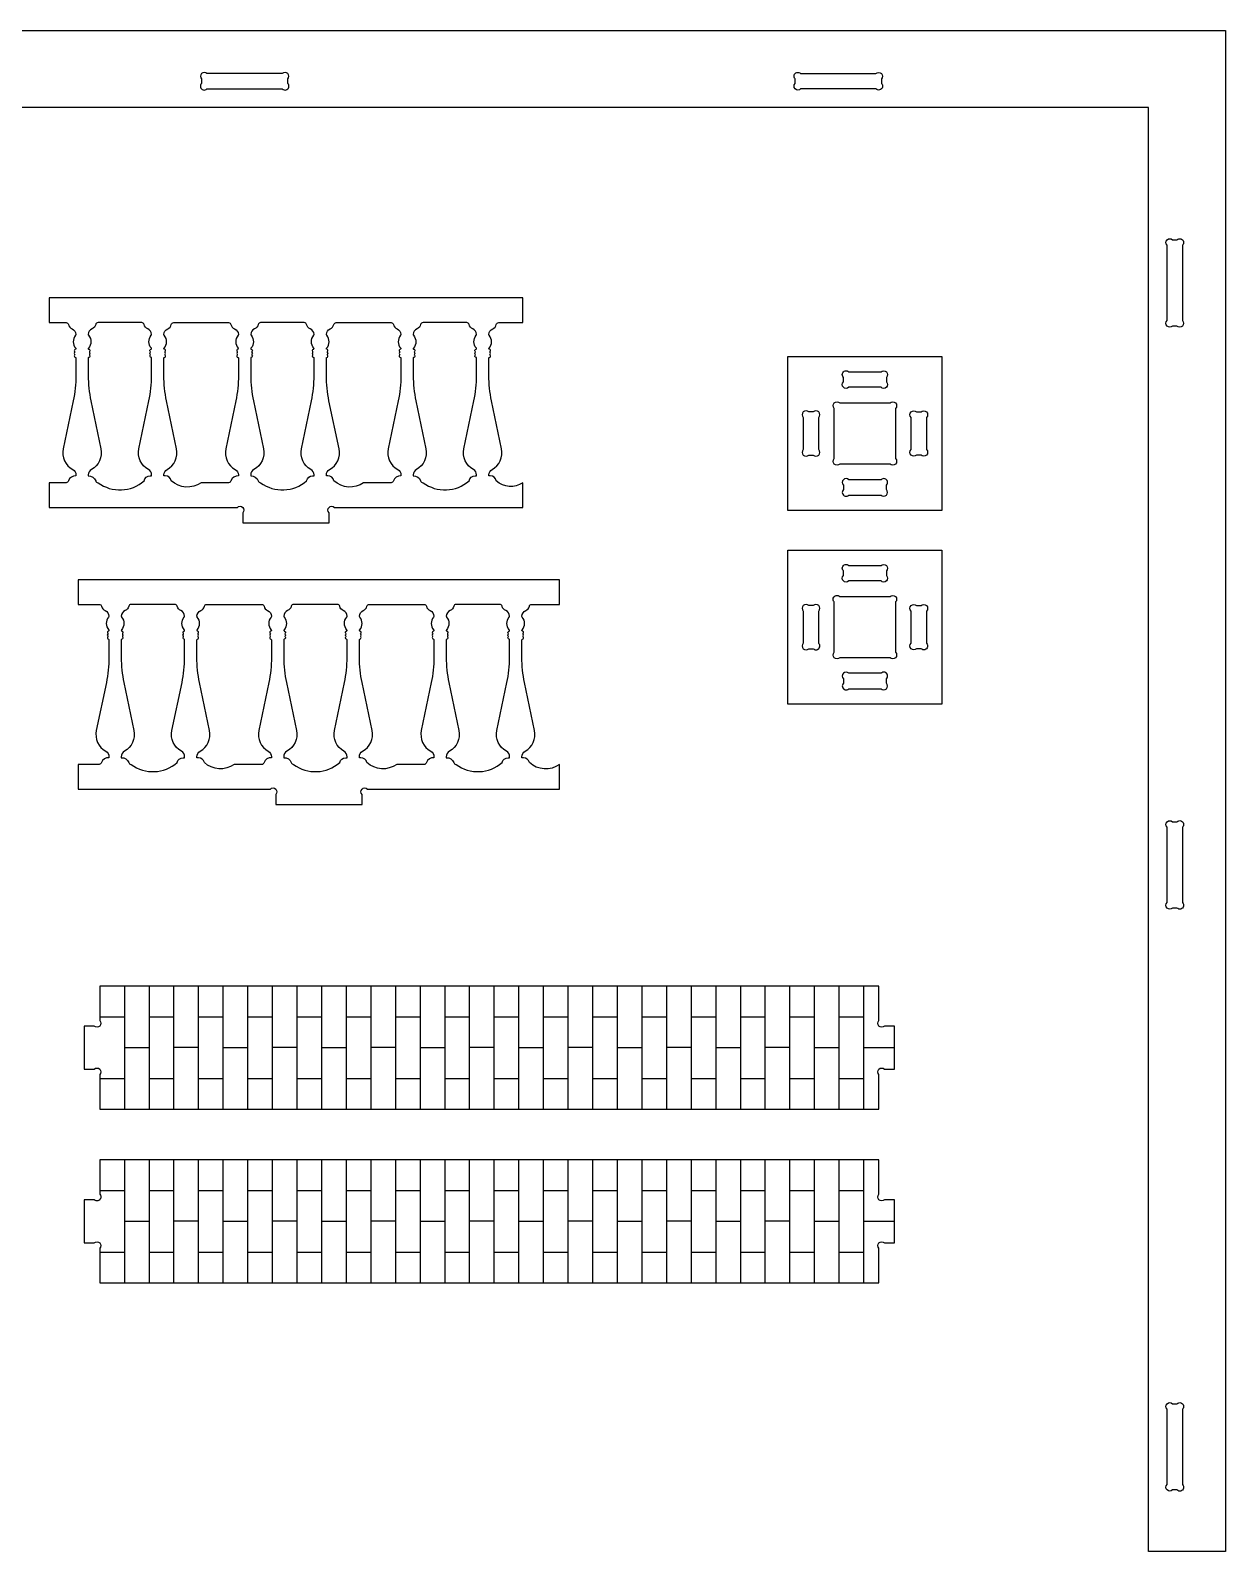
# Model space of a CAD drawing. Extents: x 7328 to 12839, y -521 to 2507.
# Drawn here: x 9576 to 10042, y 1160 to 1753 of the extents above; entities that cross this region are included whole.
import ezdxf

# ---------------------------------------------------------------- set-up
doc = ezdxf.new("R2010")
doc.units = 0
doc.header["$MEASUREMENT"] = 0
doc.layers.add('LAYER_1', color=18, linetype='CONTINUOUS')

msp = doc.modelspace()

# ---------------------------------------------------------------- linework, layer by layer
at = {"layer": 'LAYER_1'}
for points in [[(8793.58, 1722.71), (8793.58, 1159.91), (8763.58, 1159.91), (8763.58, 1752.71), (10041.58, 1752.71), (10041.58, 1159.91), (10011.58, 1159.91), (10011.58, 1722.71)], [(9892.65, 1625.63), (9931.05, 1625.63), (9931.05, 1565.63), (9871.05, 1565.63), (9871.05, 1625.63)], [(9892.65, 1550.17), (9931.05, 1550.17), (9931.05, 1490.17), (9871.05, 1490.17), (9871.05, 1550.17)]]:
    msp.add_lwpolyline(points, close=True, dxfattribs=at)
for points in [[(9674.05, 1735.91), (9644.7, 1735.91, 1), (9642.58, 1733.79), (9642.58, 1732.03, 1), (9644.7, 1729.91), (9674.05, 1729.91, 1), (9676.18, 1732.03), (9676.18, 1733.79, 1)], [(9876, 1735.91), (9905.35, 1735.91, -1), (9907.48, 1733.79), (9907.48, 1732.03, -1), (9905.35, 1729.91), (9876, 1729.91, -1), (9873.88, 1732.03), (9873.88, 1733.79, -1)], [(10024.78, 1668.99), (10024.78, 1639.63, -1), (10022.65, 1637.51), (10020.9, 1637.51, -1), (10018.78, 1639.63), (10018.78, 1668.99, -1), (10020.9, 1671.11), (10022.65, 1671.11, -1)], [(9583.19, 1638.85), (9589.81, 1638.85, -0.352171), (9590.75, 1638.09, 0.244569), (9592.17, 1636.39, -0.294683), (9593.64, 1634.25, -0.187098), (9593.53, 1633.92, 0.375636), (9593.57, 1628.83, -0.584261), (9593.44, 1628.44, 0.594353), (9593.15, 1627.56, -0.39765), (9593.15, 1627.23, 0.39765), (9593.15, 1626.51, -0.39765), (9593.15, 1626.18, 0.600564), (9593.44, 1625.3, -0.366837), (9593.65, 1625.06), (9593.65, 1618.19, -0.051698), (9592.62, 1608.34), (9588.71, 1589.68, 0.328849), (9592.41, 1581.59, -0.272519), (9593.65, 1579.49), (9593.65, 1579.08, 0.352171), (9590.75, 1577.2, -0.352171), (9589.81, 1576.45), (9583.19, 1576.45), (9583.19, 1566.85), (9656.54, 1566.85, -1), (9658.66, 1564.72), (9658.66, 1560.85), (9692.26, 1560.85), (9692.26, 1564.72, -1), (9694.38, 1566.85), (9767.73, 1566.85), (9767.73, 1576.45, -0.352171), (9757.44, 1577.2, 0.352171), (9755.09, 1579.08), (9754.54, 1579.08), (9754.54, 1579.49, -0.272519), (9755.78, 1581.59, 0.328849), (9759.48, 1589.68), (9755.56, 1608.34, -0.051698), (9754.54, 1618.19), (9754.54, 1625.06, -0.366837), (9754.74, 1625.3, 0.600564), (9755.04, 1626.18, -0.39765), (9755.04, 1626.51, 0.39765), (9755.04, 1627.23, -0.39765), (9755.04, 1627.56, 0.594353), (9754.75, 1628.44, -0.584261), (9754.62, 1628.83, 0.375636), (9754.66, 1633.92, -0.187098), (9754.54, 1634.25, -0.294683), (9756.02, 1636.39, 0.244569), (9757.44, 1638.09, -0.352171), (9758.38, 1638.85), (9767.73, 1638.85), (9767.73, 1648.45), (9583.19, 1648.45)], [(9619.29, 1638.85), (9602.28, 1638.85, 0.352171), (9601.34, 1638.09, -0.244569), (9599.92, 1636.39, 0.294683), (9598.45, 1634.25, 0.187098), (9598.56, 1633.92, -0.375636), (9598.52, 1628.83, 0.584261), (9598.66, 1628.44, -0.594353), (9598.94, 1627.56, 0.39765), (9598.94, 1627.23, -0.39765), (9598.94, 1626.51, 0.39765), (9598.94, 1626.18, -0.600564), (9598.65, 1625.3, 0.366837), (9598.45, 1625.06), (9598.45, 1618.19, 0.051698), (9599.47, 1608.34), (9603.38, 1589.68, -0.328849), (9599.68, 1581.59, 0.272519), (9598.45, 1579.49), (9598.45, 1579.08, -0.352171), (9601.34, 1577.2, 0.352171), (9602.28, 1576.45, 0.352171), (9620.23, 1577.2, -0.352171), (9622.57, 1579.08), (9623.12, 1579.08), (9623.12, 1579.49, 0.272519), (9621.89, 1581.59, -0.328849), (9618.19, 1589.68), (9622.1, 1608.34, 0.051698), (9623.12, 1618.19), (9623.12, 1625.06, 0.366837), (9622.92, 1625.3, -0.600564), (9622.63, 1626.18, 0.39765), (9622.63, 1626.51, -0.39765), (9622.63, 1627.23, 0.39765), (9622.63, 1627.56, -0.594353), (9622.91, 1628.44, 0.584261), (9623.05, 1628.83, -0.375636), (9623.01, 1633.92, 0.187098), (9623.12, 1634.25, 0.294683), (9621.65, 1636.39, -0.244569), (9620.23, 1638.09, 0.352171)], [(9642.44, 1576.45, -0.352171), (9630.82, 1577.2, 0.352171), (9628.48, 1579.08), (9627.92, 1579.08), (9627.92, 1579.49, -0.272519), (9629.16, 1581.59, 0.328849), (9632.86, 1589.68), (9628.94, 1608.34, -0.051698), (9627.92, 1618.19), (9627.92, 1625.06, -0.366837), (9628.12, 1625.3, 0.600564), (9628.42, 1626.18, -0.39765), (9628.42, 1626.51, 0.39765), (9628.42, 1627.23, -0.39765), (9628.42, 1627.56, 0.594353), (9628.13, 1628.44, -0.584261), (9628, 1628.83, 0.375636), (9628.04, 1633.92, -0.187098), (9627.92, 1634.25, -0.294683), (9629.4, 1636.39, 0.244569), (9630.82, 1638.09, -0.352171), (9631.76, 1638.85), (9653.12, 1638.85, -0.352171), (9654.06, 1638.09, 0.244569), (9655.48, 1636.39, -0.294683), (9656.95, 1634.25, -0.187098), (9656.84, 1633.92, 0.375636), (9656.88, 1628.83, -0.584261), (9656.74, 1628.44, 0.594353), (9656.46, 1627.56, -0.39765), (9656.46, 1627.23, 0.39765), (9656.46, 1626.51, -0.39765), (9656.46, 1626.18, 0.600564), (9656.75, 1625.3, -0.366837), (9656.96, 1625.06), (9656.96, 1618.19, -0.051698), (9655.93, 1608.34), (9652.02, 1589.68, 0.328849), (9655.72, 1581.59, -0.272519), (9656.96, 1579.49), (9656.96, 1579.08, 0.352171), (9654.06, 1577.2, -0.352171), (9653.12, 1576.45)], [(9682.6, 1638.85), (9665.59, 1638.85, 0.352171), (9664.65, 1638.09, -0.244569), (9663.23, 1636.39, 0.294683), (9661.76, 1634.25, 0.187098), (9661.87, 1633.92, -0.375636), (9661.83, 1628.83, 0.584261), (9661.97, 1628.44, -0.594353), (9662.25, 1627.56, 0.39765), (9662.25, 1627.23, -0.39765), (9662.25, 1626.51, 0.39765), (9662.25, 1626.18, -0.600564), (9661.96, 1625.3, 0.366837), (9661.76, 1625.06), (9661.76, 1618.19, 0.051698), (9662.78, 1608.34), (9666.69, 1589.68, -0.328849), (9662.99, 1581.59, 0.272519), (9661.76, 1579.49), (9661.76, 1579.08, -0.352171), (9664.65, 1577.2, 0.352171), (9665.59, 1576.45, 0.352171), (9683.54, 1577.2, -0.352171), (9685.88, 1579.08), (9686.43, 1579.08), (9686.43, 1579.49, 0.272519), (9685.2, 1581.59, -0.328849), (9681.5, 1589.68), (9685.41, 1608.34, 0.051698), (9686.43, 1618.19), (9686.43, 1625.06, 0.366837), (9686.23, 1625.3, -0.600564), (9685.94, 1626.18, 0.39765), (9685.94, 1626.51, -0.39765), (9685.94, 1627.23, 0.39765), (9685.94, 1627.56, -0.594353), (9686.22, 1628.44, 0.584261), (9686.36, 1628.83, -0.375636), (9686.32, 1633.92, 0.187098), (9686.43, 1634.25, 0.294683), (9684.96, 1636.39, -0.244569), (9683.54, 1638.09, 0.352171)], [(9705.75, 1576.45, -0.352171), (9694.13, 1577.2, 0.352171), (9691.79, 1579.08), (9691.23, 1579.08), (9691.23, 1579.49, -0.272519), (9692.47, 1581.59, 0.328849), (9696.17, 1589.68), (9692.25, 1608.34, -0.051698), (9691.23, 1618.19), (9691.23, 1625.06, -0.366837), (9691.43, 1625.3, 0.600564), (9691.73, 1626.18, -0.39765), (9691.73, 1626.51, 0.39765), (9691.73, 1627.23, -0.39765), (9691.73, 1627.56, 0.594353), (9691.44, 1628.44, -0.584261), (9691.31, 1628.83, 0.375636), (9691.35, 1633.92, -0.187098), (9691.23, 1634.25, -0.294683), (9692.71, 1636.39, 0.244569), (9694.13, 1638.09, -0.352171), (9695.07, 1638.85), (9716.43, 1638.85, -0.352171), (9717.37, 1638.09, 0.244569), (9718.79, 1636.39, -0.294683), (9720.26, 1634.25, -0.187098), (9720.15, 1633.92, 0.375636), (9720.19, 1628.83, -0.584261), (9720.05, 1628.44, 0.594353), (9719.77, 1627.56, -0.39765), (9719.77, 1627.23, 0.39765), (9719.77, 1626.51, -0.39765), (9719.77, 1626.18, 0.600564), (9720.06, 1625.3, -0.366837), (9720.26, 1625.06), (9720.26, 1618.19, -0.051698), (9719.24, 1608.34), (9715.33, 1589.68, 0.328849), (9719.03, 1581.59, -0.272519), (9720.26, 1579.49), (9720.26, 1579.08, 0.352171), (9717.37, 1577.2, -0.352171), (9716.43, 1576.45)], [(9745.91, 1638.85), (9728.9, 1638.85, 0.352171), (9727.96, 1638.09, -0.244569), (9726.54, 1636.39, 0.294683), (9725.07, 1634.25, 0.187098), (9725.18, 1633.92, -0.375636), (9725.14, 1628.83, 0.584261), (9725.28, 1628.44, -0.594353), (9725.56, 1627.56, 0.39765), (9725.56, 1627.23, -0.39765), (9725.56, 1626.51, 0.39765), (9725.56, 1626.18, -0.600564), (9725.27, 1625.3, 0.366837), (9725.06, 1625.06), (9725.06, 1618.19, 0.051698), (9726.09, 1608.34), (9730, 1589.68, -0.328849), (9726.3, 1581.59, 0.272519), (9725.06, 1579.49), (9725.06, 1579.08, -0.352171), (9727.96, 1577.2, 0.352171), (9728.9, 1576.45, 0.352171), (9746.84, 1577.2, -0.352171), (9749.19, 1579.08), (9749.74, 1579.08), (9749.74, 1579.49, 0.272519), (9748.51, 1581.59, -0.328849), (9744.81, 1589.68), (9748.72, 1608.34, 0.051698), (9749.74, 1618.19), (9749.74, 1625.06, 0.366837), (9749.54, 1625.3, -0.600564), (9749.24, 1626.18, 0.39765), (9749.24, 1626.51, -0.39765), (9749.24, 1627.23, 0.39765), (9749.24, 1627.56, -0.594353), (9749.53, 1628.44, 0.584261), (9749.67, 1628.83, -0.375636), (9749.63, 1633.92, 0.187098), (9749.74, 1634.25, 0.294683), (9748.27, 1636.39, -0.244569), (9746.84, 1638.09, 0.352171)], [(9894.77, 1619.63), (9907.33, 1619.63, -1), (9909.45, 1617.51), (9909.45, 1615.75, -1), (9907.33, 1613.63), (9894.77, 1613.63, -1), (9892.65, 1615.75), (9892.65, 1617.51, -1)], [(9891.25, 1607.55), (9910.85, 1607.55, -1), (9912.97, 1605.43), (9912.97, 1585.83, -1), (9910.85, 1583.71), (9891.25, 1583.71, -1), (9889.12, 1585.83), (9889.12, 1605.43, -1)], [(9877.05, 1601.91), (9877.05, 1589.35, 1), (9879.17, 1587.23), (9880.93, 1587.23, 1), (9883.05, 1589.35), (9883.05, 1601.91, 1), (9880.93, 1604.03), (9879.17, 1604.03, 1)], [(9925.05, 1601.91), (9925.05, 1589.35, -1), (9922.93, 1587.23), (9921.17, 1587.23, -1), (9919.05, 1589.35), (9919.05, 1601.91, -1), (9921.17, 1604.03), (9922.93, 1604.03, -1)], [(9907.33, 1577.63), (9894.77, 1577.63, 1), (9892.65, 1575.51), (9892.65, 1573.75, 1), (9894.77, 1571.63), (9907.33, 1571.63, 1), (9909.45, 1573.75), (9909.45, 1575.51, 1)], [(9894.77, 1544.17), (9907.33, 1544.17, -1), (9909.45, 1542.05), (9909.45, 1540.29, -1), (9907.33, 1538.17), (9894.77, 1538.17, -1), (9892.65, 1540.29), (9892.65, 1542.05, -1)], [(9594.56, 1529.05), (9602.69, 1529.05, -0.352171), (9603.62, 1528.29, 0.244569), (9605.04, 1526.59, -0.294683), (9606.52, 1524.45, -0.187098), (9606.4, 1524.12, 0.375636), (9606.45, 1519.04, -0.584261), (9606.31, 1518.64, 0.594353), (9606.02, 1517.76, -0.39765), (9606.02, 1517.43, 0.39765), (9606.02, 1516.71, -0.39765), (9606.02, 1516.38, 0.600564), (9606.32, 1515.5, -0.366837), (9606.52, 1515.26), (9606.52, 1508.39, -0.051698), (9605.5, 1498.55), (9601.59, 1479.88, 0.328849), (9605.28, 1471.79, -0.272519), (9606.52, 1469.69), (9606.52, 1469.29, 0.352171), (9603.62, 1467.4, -0.352171), (9602.69, 1466.65), (9594.56, 1466.65), (9594.56, 1457.05), (9669.41, 1457.05, -1), (9671.53, 1454.93), (9671.53, 1451.05), (9705.13, 1451.05), (9705.13, 1454.93, -1), (9707.25, 1457.05), (9782.1, 1457.05), (9782.1, 1466.65, -0.352171), (9770.31, 1467.4, 0.352171), (9767.97, 1469.29), (9767.42, 1469.29), (9767.42, 1469.69, -0.272519), (9768.65, 1471.79, 0.328849), (9772.35, 1479.88), (9768.44, 1498.55, -0.051698), (9767.42, 1508.39), (9767.42, 1515.26, -0.366837), (9767.62, 1515.5, 0.600564), (9767.91, 1516.38, -0.39765), (9767.91, 1516.71, 0.39765), (9767.91, 1517.43, -0.39765), (9767.91, 1517.76, 0.594353), (9767.63, 1518.64, -0.584261), (9767.49, 1519.04, 0.375636), (9767.53, 1524.12, -0.187098), (9767.42, 1524.45, -0.294683), (9768.89, 1526.59, 0.244569), (9770.31, 1528.29, -0.352171), (9771.25, 1529.05), (9782.1, 1529.05), (9782.1, 1538.65), (9594.56, 1538.65)], [(9912.97, 1529.97), (9912.97, 1510.37, -1), (9910.85, 1508.25), (9891.25, 1508.25, -1), (9889.12, 1510.37), (9889.12, 1529.97, -1), (9891.25, 1532.1), (9910.85, 1532.1, -1)], [(9632.16, 1529.05), (9615.15, 1529.05, 0.352171), (9614.22, 1528.29, -0.244569), (9612.8, 1526.59, 0.294683), (9611.32, 1524.45, 0.187098), (9611.44, 1524.12, -0.375636), (9611.39, 1519.04, 0.584261), (9611.53, 1518.64, -0.594353), (9611.82, 1517.76, 0.39765), (9611.82, 1517.43, -0.39765), (9611.82, 1516.71, 0.39765), (9611.82, 1516.38, -0.600564), (9611.52, 1515.5, 0.366837), (9611.32, 1515.26), (9611.32, 1508.39, 0.051698), (9612.34, 1498.55), (9616.25, 1479.88, -0.328849), (9612.56, 1471.79, 0.272519), (9611.32, 1469.69), (9611.32, 1469.29, -0.352171), (9614.22, 1467.4, 0.352171), (9615.15, 1466.65, 0.352171), (9633.1, 1467.4, -0.352171), (9635.44, 1469.29), (9636, 1469.29), (9636, 1469.69, 0.272519), (9634.76, 1471.79, -0.328849), (9631.06, 1479.88), (9634.98, 1498.55, 0.051698), (9636, 1508.39), (9636, 1515.26, 0.366837), (9635.8, 1515.5, -0.600564), (9635.5, 1516.38, 0.39765), (9635.5, 1516.71, -0.39765), (9635.5, 1517.43, 0.39765), (9635.5, 1517.76, -0.594353), (9635.79, 1518.64, 0.584261), (9635.92, 1519.04, -0.375636), (9635.88, 1524.12, 0.187098), (9636, 1524.45, 0.294683), (9634.52, 1526.59, -0.244569), (9633.1, 1528.29, 0.352171)], [(9655.31, 1466.65, -0.352171), (9643.69, 1467.4, 0.352171), (9641.35, 1469.29), (9640.8, 1469.29), (9640.8, 1469.69, -0.272519), (9642.03, 1471.79, 0.328849), (9645.73, 1479.88), (9641.82, 1498.55, -0.051698), (9640.8, 1508.39), (9640.8, 1515.26, -0.366837), (9641, 1515.5, 0.600564), (9641.29, 1516.38, -0.39765), (9641.29, 1516.71, 0.39765), (9641.29, 1517.43, -0.39765), (9641.29, 1517.76, 0.594353), (9641.01, 1518.64, -0.584261), (9640.87, 1519.04, 0.375636), (9640.91, 1524.12, -0.187098), (9640.8, 1524.45, -0.294683), (9642.27, 1526.59, 0.244569), (9643.69, 1528.29, -0.352171), (9644.63, 1529.05), (9665.99, 1529.05, -0.352171), (9666.93, 1528.29, 0.244569), (9668.35, 1526.59, -0.294683), (9669.83, 1524.45, -0.187098), (9669.71, 1524.12, 0.375636), (9669.75, 1519.04, -0.584261), (9669.62, 1518.64, 0.594353), (9669.33, 1517.76, -0.39765), (9669.33, 1517.43, 0.39765), (9669.33, 1516.71, -0.39765), (9669.33, 1516.38, 0.600564), (9669.63, 1515.5, -0.366837), (9669.83, 1515.26), (9669.83, 1508.39, -0.051698), (9668.81, 1498.55), (9664.9, 1479.88, 0.328849), (9668.59, 1471.79, -0.272519), (9669.83, 1469.69), (9669.83, 1469.29, 0.352171), (9666.93, 1467.4, -0.352171), (9665.99, 1466.65)], [(9695.47, 1529.05), (9678.46, 1529.05, 0.352171), (9677.53, 1528.29, -0.244569), (9676.11, 1526.59, 0.294683), (9674.63, 1524.45, 0.187098), (9674.75, 1524.12, -0.375636), (9674.7, 1519.04, 0.584261), (9674.84, 1518.64, -0.594353), (9675.13, 1517.76, 0.39765), (9675.13, 1517.43, -0.39765), (9675.13, 1516.71, 0.39765), (9675.13, 1516.38, -0.600564), (9674.83, 1515.5, 0.366837), (9674.63, 1515.26), (9674.63, 1508.39, 0.051698), (9675.65, 1498.55), (9679.56, 1479.88, -0.328849), (9675.86, 1471.79, 0.272519), (9674.63, 1469.69), (9674.63, 1469.29, -0.352171), (9677.53, 1467.4, 0.352171), (9678.46, 1466.65, 0.352171), (9696.41, 1467.4, -0.352171), (9698.75, 1469.29), (9699.31, 1469.29), (9699.31, 1469.69, 0.272519), (9698.07, 1471.79, -0.328849), (9694.37, 1479.88), (9698.29, 1498.55, 0.051698), (9699.31, 1508.39), (9699.31, 1515.26, 0.366837), (9699.11, 1515.5, -0.600564), (9698.81, 1516.38, 0.39765), (9698.81, 1516.71, -0.39765), (9698.81, 1517.43, 0.39765), (9698.81, 1517.76, -0.594353), (9699.1, 1518.64, 0.584261), (9699.23, 1519.04, -0.375636), (9699.19, 1524.12, 0.187098), (9699.31, 1524.45, 0.294683), (9697.83, 1526.59, -0.244569), (9696.41, 1528.29, 0.352171)], [(9718.62, 1466.65, -0.352171), (9707, 1467.4, 0.352171), (9704.66, 1469.29), (9704.11, 1469.29), (9704.11, 1469.69, -0.272519), (9705.34, 1471.79, 0.328849), (9709.04, 1479.88), (9705.13, 1498.55, -0.051698), (9704.11, 1508.39), (9704.11, 1515.26, -0.366837), (9704.31, 1515.5, 0.600564), (9704.6, 1516.38, -0.39765), (9704.6, 1516.71, 0.39765), (9704.6, 1517.43, -0.39765), (9704.6, 1517.76, 0.594353), (9704.32, 1518.64, -0.584261), (9704.18, 1519.04, 0.375636), (9704.22, 1524.12, -0.187098), (9704.11, 1524.45, -0.294683), (9705.58, 1526.59, 0.244569), (9707, 1528.29, -0.352171), (9707.94, 1529.05), (9729.3, 1529.05, -0.352171), (9730.24, 1528.29, 0.244569), (9731.66, 1526.59, -0.294683), (9733.14, 1524.45, -0.187098), (9733.02, 1524.12, 0.375636), (9733.06, 1519.04, -0.584261), (9732.93, 1518.64, 0.594353), (9732.64, 1517.76, -0.39765), (9732.64, 1517.43, 0.39765), (9732.64, 1516.71, -0.39765), (9732.64, 1516.38, 0.600564), (9732.94, 1515.5, -0.366837), (9733.14, 1515.26), (9733.14, 1508.39, -0.051698), (9732.12, 1498.55), (9728.21, 1479.88, 0.328849), (9731.9, 1471.79, -0.272519), (9733.14, 1469.69), (9733.14, 1469.29, 0.352171), (9730.24, 1467.4, -0.352171), (9729.3, 1466.65)], [(9758.78, 1529.05), (9741.77, 1529.05, 0.352171), (9740.84, 1528.29, -0.244569), (9739.42, 1526.59, 0.294683), (9737.94, 1524.45, 0.187098), (9738.06, 1524.12, -0.375636), (9738.01, 1519.04, 0.584261), (9738.15, 1518.64, -0.594353), (9738.44, 1517.76, 0.39765), (9738.44, 1517.43, -0.39765), (9738.44, 1516.71, 0.39765), (9738.44, 1516.38, -0.600564), (9738.14, 1515.5, 0.366837), (9737.94, 1515.26), (9737.94, 1508.39, 0.051698), (9738.96, 1498.55), (9742.87, 1479.88, -0.328849), (9739.17, 1471.79, 0.272519), (9737.94, 1469.69), (9737.94, 1469.29, -0.352171), (9740.84, 1467.4, 0.352171), (9741.77, 1466.65, 0.352171), (9759.72, 1467.4, -0.352171), (9762.06, 1469.29), (9762.62, 1469.29), (9762.62, 1469.69, 0.272519), (9761.38, 1471.79, -0.328849), (9757.68, 1479.88), (9761.6, 1498.55, 0.051698), (9762.62, 1508.39), (9762.62, 1515.26, 0.366837), (9762.42, 1515.5, -0.600564), (9762.12, 1516.38, 0.39765), (9762.12, 1516.71, -0.39765), (9762.12, 1517.43, 0.39765), (9762.12, 1517.76, -0.594353), (9762.41, 1518.64, 0.584261), (9762.54, 1519.04, -0.375636), (9762.5, 1524.12, 0.187098), (9762.62, 1524.45, 0.294683), (9761.14, 1526.59, -0.244569), (9759.72, 1528.29, 0.352171)], [(9877.05, 1526.45), (9877.05, 1513.89, 1), (9879.17, 1511.77), (9880.93, 1511.77, 1), (9883.05, 1513.89), (9883.05, 1526.45, 1), (9880.93, 1528.57), (9879.17, 1528.57, 1)], [(9925.05, 1526.45), (9925.05, 1513.89, -1), (9922.93, 1511.77), (9921.17, 1511.77, -1), (9919.05, 1513.89), (9919.05, 1526.45, -1), (9921.17, 1528.57), (9922.93, 1528.57, -1)], [(9907.33, 1502.17), (9894.77, 1502.17, 1), (9892.65, 1500.05), (9892.65, 1498.29, 1), (9894.77, 1496.17), (9907.33, 1496.17, 1), (9909.45, 1498.29), (9909.45, 1500.05, 1)], [(10024.78, 1442.19), (10024.78, 1412.83, -1), (10022.65, 1410.71), (10020.9, 1410.71, -1), (10018.78, 1412.83), (10018.78, 1442.19, -1), (10020.9, 1444.31), (10022.65, 1444.31, -1)], [(9912.52, 1364.71), (9908.64, 1364.71, -1), (9906.52, 1366.84), (9906.52, 1380.31), (9602.92, 1380.31), (9602.92, 1366.84, -1), (9600.8, 1364.71), (9596.92, 1364.71), (9596.92, 1347.91), (9600.8, 1347.91, -1), (9602.92, 1345.79), (9602.92, 1332.31), (9906.52, 1332.31), (9906.52, 1345.79, -1), (9908.64, 1347.91), (9912.52, 1347.91)], [(9912.52, 1297.02), (9908.64, 1297.02, -1), (9906.52, 1299.14), (9906.52, 1312.62), (9602.92, 1312.62), (9602.92, 1299.14, -1), (9600.8, 1297.02), (9596.92, 1297.02), (9596.92, 1280.22), (9600.8, 1280.22, -1), (9602.92, 1278.1), (9602.92, 1264.62), (9906.52, 1264.62), (9906.52, 1278.1, -1), (9908.64, 1280.22), (9912.52, 1280.22)], [(10024.78, 1215.39), (10024.78, 1186.03, -1), (10022.65, 1183.91), (10020.9, 1183.91, -1), (10018.78, 1186.03), (10018.78, 1215.39, -1), (10020.9, 1217.51), (10022.65, 1217.51, -1)]]:
    msp.add_lwpolyline(points, format="xyb", close=True, dxfattribs=at)
for points in [[(9612.52, 1380.31), (9612.52, 1332.31)], [(9622.12, 1380.31), (9622.12, 1332.31)], [(9631.72, 1380.31), (9631.72, 1332.31)], [(9641.32, 1380.31), (9641.32, 1332.31)], [(9650.92, 1380.31), (9650.92, 1332.31)], [(9660.52, 1380.31), (9660.52, 1332.31)], [(9670.12, 1380.31), (9670.12, 1332.31)], [(9679.72, 1380.31), (9679.72, 1332.31)], [(9689.32, 1380.31), (9689.32, 1332.31)], [(9698.92, 1380.31), (9698.92, 1332.31)], [(9708.52, 1380.31), (9708.52, 1332.31)], [(9718.12, 1380.31), (9718.12, 1332.31)], [(9727.72, 1380.31), (9727.72, 1332.31)], [(9737.32, 1380.31), (9737.32, 1332.31)], [(9746.92, 1380.31), (9746.92, 1332.31)], [(9756.52, 1380.31), (9756.52, 1332.31)], [(9766.12, 1380.31), (9766.12, 1332.31)], [(9775.72, 1380.31), (9775.72, 1332.31)], [(9785.32, 1380.31), (9785.32, 1332.31)], [(9794.92, 1380.31), (9794.92, 1332.31)], [(9804.52, 1380.31), (9804.52, 1332.31)], [(9814.12, 1380.31), (9814.12, 1332.31)], [(9823.72, 1380.31), (9823.72, 1332.31)], [(9833.32, 1380.31), (9833.32, 1332.31)], [(9842.92, 1380.31), (9842.92, 1332.31)], [(9852.52, 1380.31), (9852.52, 1332.31)], [(9862.12, 1380.31), (9862.12, 1332.31)], [(9871.72, 1380.31), (9871.72, 1332.31)], [(9881.32, 1380.31), (9881.32, 1332.31)], [(9890.92, 1380.31), (9890.92, 1332.31)], [(9900.52, 1380.31), (9900.52, 1332.31)], [(9602.92, 1368.31), (9612.52, 1368.31)], [(9622.12, 1368.31), (9631.72, 1368.31)], [(9641.32, 1368.31), (9650.92, 1368.31)], [(9660.52, 1368.31), (9670.12, 1368.31)], [(9679.72, 1368.31), (9689.32, 1368.31)], [(9698.92, 1368.31), (9708.52, 1368.31)], [(9718.12, 1368.31), (9727.72, 1368.31)], [(9737.32, 1368.31), (9746.92, 1368.31)], [(9756.52, 1368.31), (9766.12, 1368.31)], [(9775.72, 1368.31), (9785.32, 1368.31)], [(9794.92, 1368.31), (9804.52, 1368.31)], [(9814.12, 1368.31), (9823.72, 1368.31)], [(9833.32, 1368.31), (9842.92, 1368.31)], [(9852.52, 1368.31), (9862.12, 1368.31)], [(9871.72, 1368.31), (9881.32, 1368.31)], [(9890.92, 1368.31), (9900.52, 1368.31)], [(9612.52, 1356.31), (9622.12, 1356.31)], [(9641.32, 1356.31), (9631.72, 1356.31)], [(9650.92, 1356.31), (9660.52, 1356.31)], [(9679.72, 1356.31), (9670.12, 1356.31)], [(9689.32, 1356.31), (9698.92, 1356.31)], [(9718.12, 1356.31), (9708.52, 1356.31)], [(9727.72, 1356.31), (9737.32, 1356.31)], [(9756.52, 1356.31), (9746.92, 1356.31)], [(9766.12, 1356.31), (9775.72, 1356.31)], [(9794.92, 1356.31), (9785.32, 1356.31)], [(9804.52, 1356.31), (9814.12, 1356.31)], [(9833.32, 1356.31), (9823.72, 1356.31)], [(9842.92, 1356.31), (9852.52, 1356.31)], [(9871.72, 1356.31), (9862.12, 1356.31)], [(9881.32, 1356.31), (9890.92, 1356.31)], [(9900.52, 1356.31), (9912.52, 1356.31)], [(9602.92, 1344.31), (9612.52, 1344.31)], [(9622.12, 1344.31), (9631.72, 1344.31)], [(9641.32, 1344.31), (9650.92, 1344.31)], [(9660.52, 1344.31), (9670.12, 1344.31)], [(9679.72, 1344.31), (9689.32, 1344.31)], [(9698.92, 1344.31), (9708.52, 1344.31)], [(9718.12, 1344.31), (9727.72, 1344.31)], [(9737.32, 1344.31), (9746.92, 1344.31)], [(9756.52, 1344.31), (9766.12, 1344.31)], [(9775.72, 1344.31), (9785.32, 1344.31)], [(9794.92, 1344.31), (9804.52, 1344.31)], [(9814.12, 1344.31), (9823.72, 1344.31)], [(9833.32, 1344.31), (9842.92, 1344.31)], [(9852.52, 1344.31), (9862.12, 1344.31)], [(9871.72, 1344.31), (9881.32, 1344.31)], [(9890.92, 1344.31), (9900.52, 1344.31)], [(9612.52, 1312.62), (9612.52, 1264.62)], [(9622.12, 1312.62), (9622.12, 1264.62)], [(9631.72, 1312.62), (9631.72, 1264.62)], [(9641.32, 1312.62), (9641.32, 1264.62)], [(9650.92, 1312.62), (9650.92, 1264.62)], [(9660.52, 1312.62), (9660.52, 1264.62)], [(9670.12, 1312.62), (9670.12, 1264.62)], [(9679.72, 1312.62), (9679.72, 1264.62)], [(9689.32, 1312.62), (9689.32, 1264.62)], [(9698.92, 1312.62), (9698.92, 1264.62)], [(9708.52, 1312.62), (9708.52, 1264.62)], [(9718.12, 1312.62), (9718.12, 1264.62)], [(9727.72, 1312.62), (9727.72, 1264.62)], [(9737.32, 1312.62), (9737.32, 1264.62)], [(9746.92, 1312.62), (9746.92, 1264.62)], [(9756.52, 1312.62), (9756.52, 1264.62)], [(9766.12, 1312.62), (9766.12, 1264.62)], [(9775.72, 1312.62), (9775.72, 1264.62)], [(9785.32, 1312.62), (9785.32, 1264.62)], [(9794.92, 1312.62), (9794.92, 1264.62)], [(9804.52, 1312.62), (9804.52, 1264.62)], [(9814.12, 1312.62), (9814.12, 1264.62)], [(9823.72, 1312.62), (9823.72, 1264.62)], [(9833.32, 1312.62), (9833.32, 1264.62)], [(9842.92, 1312.62), (9842.92, 1264.62)], [(9852.52, 1312.62), (9852.52, 1264.62)], [(9862.12, 1312.62), (9862.12, 1264.62)], [(9871.72, 1312.62), (9871.72, 1264.62)], [(9881.32, 1312.62), (9881.32, 1264.62)], [(9890.92, 1312.62), (9890.92, 1264.62)], [(9900.52, 1312.62), (9900.52, 1264.62)], [(9602.92, 1300.62), (9612.52, 1300.62)], [(9622.12, 1300.62), (9631.72, 1300.62)], [(9641.32, 1300.62), (9650.92, 1300.62)], [(9660.52, 1300.62), (9670.12, 1300.62)], [(9679.72, 1300.62), (9689.32, 1300.62)], [(9698.92, 1300.62), (9708.52, 1300.62)], [(9718.12, 1300.62), (9727.72, 1300.62)], [(9737.32, 1300.62), (9746.92, 1300.62)], [(9756.52, 1300.62), (9766.12, 1300.62)], [(9775.72, 1300.62), (9785.32, 1300.62)], [(9794.92, 1300.62), (9804.52, 1300.62)], [(9814.12, 1300.62), (9823.72, 1300.62)], [(9833.32, 1300.62), (9842.92, 1300.62)], [(9852.52, 1300.62), (9862.12, 1300.62)], [(9871.72, 1300.62), (9881.32, 1300.62)], [(9890.92, 1300.62), (9900.52, 1300.62)], [(9612.52, 1288.62), (9622.12, 1288.62)], [(9641.32, 1288.62), (9631.72, 1288.62)], [(9650.92, 1288.62), (9660.52, 1288.62)], [(9679.72, 1288.62), (9670.12, 1288.62)], [(9689.32, 1288.62), (9698.92, 1288.62)], [(9718.12, 1288.62), (9708.52, 1288.62)], [(9727.72, 1288.62), (9737.32, 1288.62)], [(9756.52, 1288.62), (9746.92, 1288.62)], [(9766.12, 1288.62), (9775.72, 1288.62)], [(9794.92, 1288.62), (9785.32, 1288.62)], [(9804.52, 1288.62), (9814.12, 1288.62)], [(9833.32, 1288.62), (9823.72, 1288.62)], [(9842.92, 1288.62), (9852.52, 1288.62)], [(9871.72, 1288.62), (9862.12, 1288.62)], [(9881.32, 1288.62), (9890.92, 1288.62)], [(9900.52, 1288.62), (9912.52, 1288.62)], [(9602.92, 1276.62), (9612.52, 1276.62)], [(9622.12, 1276.62), (9631.72, 1276.62)], [(9641.32, 1276.62), (9650.92, 1276.62)], [(9660.52, 1276.62), (9670.12, 1276.62)], [(9679.72, 1276.62), (9689.32, 1276.62)], [(9698.92, 1276.62), (9708.52, 1276.62)], [(9718.12, 1276.62), (9727.72, 1276.62)], [(9737.32, 1276.62), (9746.92, 1276.62)], [(9756.52, 1276.62), (9766.12, 1276.62)], [(9775.72, 1276.62), (9785.32, 1276.62)], [(9794.92, 1276.62), (9804.52, 1276.62)], [(9814.12, 1276.62), (9823.72, 1276.62)], [(9833.32, 1276.62), (9842.92, 1276.62)], [(9852.52, 1276.62), (9862.12, 1276.62)], [(9871.72, 1276.62), (9881.32, 1276.62)], [(9890.92, 1276.62), (9900.52, 1276.62)]]:
    msp.add_lwpolyline(points, dxfattribs=at)

doc.saveas('drawing.dxf')
